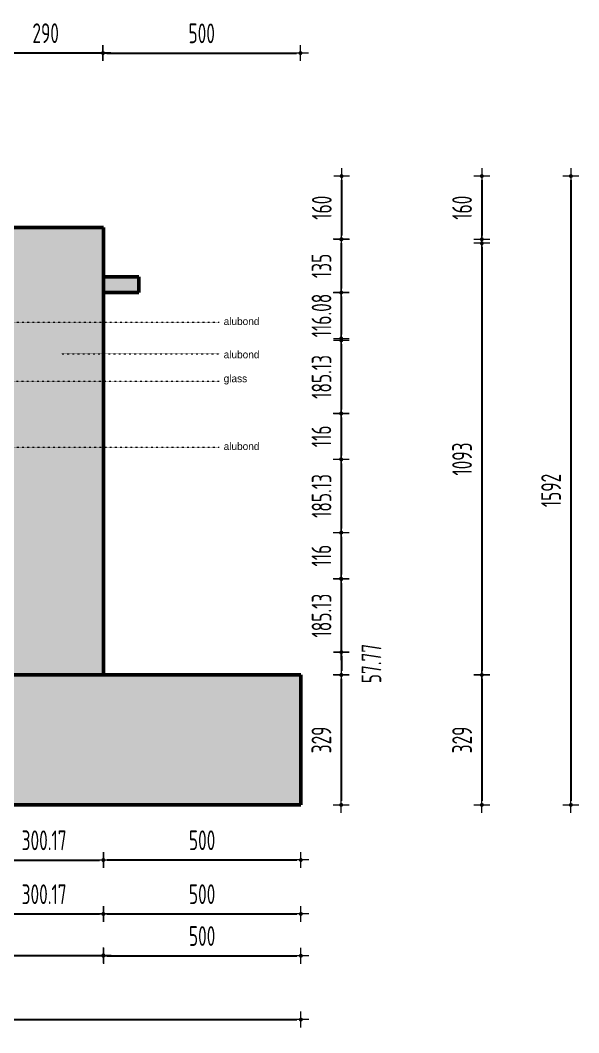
# Model space of a CAD drawing. Header units: millimetres. Extents: x -1490 to 1733, y -1239 to 1331.
# Drawn here: x 319 to 1733, y -1239 to 1324 of the extents above; entities that cross this region are included whole.
import ezdxf

# ---------------------------------------------------------------- set-up
doc = ezdxf.new("R2010")
doc.units = ezdxf.units.MM
doc.linetypes.add('DOT2', pattern=[0.125, 0, -0.125])
for name, color, linetype, lineweight in [('ALUBOND_HATCH', 8, 'Continuous', 18), ('CONTUR_FATADA', 7, 'Continuous', 50), ('COTE', 7, 'Continuous', 18), ('text', 7, 'Continuous', 18)]:
    doc.layers.add(name, color=color, linetype=linetype, lineweight=lineweight)
doc.styles.add('ISOCP', font='isocp.shx', dxfattribs={"width": 0.71})
doc.styles.add('TEKST3', font='', dxfattribs={"height": 19})
doc.styles.get('TEKST3').set_extended_font_data('CHelvPlain')
doc.dimstyles.new('ARH_5', dxfattribs={"dimscale": 5, "dimtxt": 5, "dimasz": 1, "dimexe": 0.1, "dimexo": 0, "dimgap": 0, "dimtad": 0, "dimzin": 9, "dimdsep": 46, "dimtxsty": 'ISOCP', "dimblk": 'DOT', "dimcen": 0, "dimdle": 1, "dimse1": 1, "dimse2": 1, "dimclrt": 2, "dimazin": 0, "dimtfac": 0.666667, "dimtmove": 2, "dimatfit": 3, "dimldrblk": 'DOT', "dimfxl": 1, "dimtvp": 1, "dimtolj": 1, "dimarcsym": 0})

# ---------------------------------------------------------------- blocks, each defined once
blk = doc.blocks.new('DOT')
at = {"color": 0, "linetype": 'ByBlock'}
for p, q in [((2, 0), (-1, 0)), ((0, -2), (0, 2))]:
    blk.add_line(p, q, dxfattribs=at)
at = {"color": 0, "linetype": 'ByBlock', "const_width": 0.5}
blk.add_lwpolyline([(-0.25, 0, 1), (0.25, 0, 1)], format="xyb", close=True, dxfattribs=at)
blk = doc.blocks.new('*D12')
at = {"layer": 'COTE', "color": 0, "lineweight": -2, "transparency": 16777216}
blk.add_line((1713.3, 919.4), (1713.3, -652.6), dxfattribs=at)
at = {"layer": 'Defpoints', "color": 0, "transparency": 16777216}
for p in [(1689.4, 929.4), (1689.4, -662.6), (1713.3, -662.6)]:
    blk.add_point(p, dxfattribs=at)
at = {"layer": 'COTE', "color": 0, "lineweight": -2, "transparency": 16777216, "xscale": 10, "yscale": 10, "zscale": 10}
for p, rotation in [((1713.3, 929.4), 90), ((1713.3, -662.6), 270)]:
    blk.add_blockref('DOT', p, dxfattribs=dict(at, rotation=rotation))
at = {"layer": 'COTE', "color": 30, "transparency": 16777216, "insert": (1663.2, 133.4), "char_height": 50, "attachment_point": 5, "rotation": 90, "style": 'ISOCP'}
blk.add_mtext('\\A1;1592', dxfattribs=at)
blk = doc.blocks.new('*D13')
at = {"layer": 'COTE', "color": 0, "lineweight": -2, "transparency": 16777216}
blk.add_line((-1460.3, -1206.1), (1019.7, -1206.1), dxfattribs=at)
at = {"layer": 'Defpoints', "color": 0, "transparency": 16777216}
for p in [(1029.7, -1206.1), (-1470.3, -1239.5), (1029.7, -1239.5)]:
    blk.add_point(p, dxfattribs=at)
at = {"layer": 'COTE', "color": 0, "lineweight": -2, "transparency": 16777216, "xscale": 10, "yscale": 10, "zscale": 10, "rotation": 180}
blk.add_blockref('DOT', (-1470.3, -1206.1), dxfattribs=at)
at = {"layer": 'COTE', "color": 0, "lineweight": -2, "transparency": 16777216, "xscale": 10, "yscale": 10, "zscale": 10}
blk.add_blockref('DOT', (1029.7, -1206.1), dxfattribs=at)
at = {"layer": 'COTE', "color": 30, "transparency": 16777216, "insert": (-220.3, -1156.1), "char_height": 50, "attachment_point": 5, "style": 'ISOCP'}
blk.add_mtext('\\A1;2500', dxfattribs=at)
blk = doc.blocks.new('*D14')
at = {"layer": 'COTE', "color": 0, "lineweight": -2, "transparency": 16777216}
blk.add_line((1487.9, 919.4), (1487.9, 779.4), dxfattribs=at)
at = {"layer": 'Defpoints', "color": 0, "transparency": 16777216}
for p in [(1392.9, 929.4), (1392.9, 769.4), (1487.9, 769.4)]:
    blk.add_point(p, dxfattribs=at)
at = {"layer": 'COTE', "color": 0, "lineweight": -2, "transparency": 16777216, "xscale": 10, "yscale": 10, "zscale": 10}
for p, rotation in [((1487.9, 929.4), 90), ((1487.9, 769.4), 270)]:
    blk.add_blockref('DOT', p, dxfattribs=dict(at, rotation=rotation))
at = {"layer": 'COTE', "color": 30, "transparency": 16777216, "insert": (1437.9, 849.4), "char_height": 50, "attachment_point": 5, "rotation": 90, "style": 'ISOCP'}
blk.add_mtext('\\A1;160', dxfattribs=at)
blk = doc.blocks.new('*D15')
at = {"layer": 'COTE', "color": 0, "lineweight": -2, "transparency": 16777216}
blk.add_line((1487.9, 749.4), (1487.9, -323.6), dxfattribs=at)
at = {"layer": 'Defpoints', "color": 0, "transparency": 16777216}
for p in [(1490.9, 759.4), (1487.9, -333.6), (1490.9, -333.6)]:
    blk.add_point(p, dxfattribs=at)
at = {"layer": 'COTE', "color": 0, "lineweight": -2, "transparency": 16777216, "xscale": 10, "yscale": 10, "zscale": 10}
for p, rotation in [((1487.9, 759.4), 90), ((1487.9, -333.6), 270)]:
    blk.add_blockref('DOT', p, dxfattribs=dict(at, rotation=rotation))
at = {"layer": 'COTE', "color": 30, "transparency": 16777216, "insert": (1437.9, 212.9), "char_height": 50, "attachment_point": 5, "rotation": 90, "style": 'ISOCP'}
blk.add_mtext('\\A1;1093', dxfattribs=at)
blk = doc.blocks.new('*D16')
at = {"layer": 'COTE', "color": 0, "lineweight": -2, "transparency": 16777216}
blk.add_line((1487.9, -343.6), (1487.9, -652.6), dxfattribs=at)
at = {"layer": 'Defpoints', "color": 0, "transparency": 16777216}
for p in [(1477.9, -333.6), (1477.9, -662.6), (1487.9, -662.6)]:
    blk.add_point(p, dxfattribs=at)
at = {"layer": 'COTE', "color": 0, "lineweight": -2, "transparency": 16777216, "xscale": 10, "yscale": 10, "zscale": 10}
for p, rotation in [((1487.9, -333.6), 90), ((1487.9, -662.6), 270)]:
    blk.add_blockref('DOT', p, dxfattribs=dict(at, rotation=rotation))
at = {"layer": 'COTE', "color": 30, "transparency": 16777216, "insert": (1437.9, -498.1), "char_height": 50, "attachment_point": 5, "rotation": 90, "style": 'ISOCP'}
blk.add_mtext('\\A1;329', dxfattribs=at)
blk = doc.blocks.new('*D18')
at = {"layer": 'COTE', "color": 0, "lineweight": -2, "transparency": 16777216}
blk.add_line((-960.3, -1043.6), (519.7, -1043.6), dxfattribs=at)
at = {"layer": 'Defpoints', "color": 0, "transparency": 16777216}
for p in [(529.7, -1043.6), (-970.3, -1054.2), (529.7, -1054.2)]:
    blk.add_point(p, dxfattribs=at)
at = {"layer": 'COTE', "color": 0, "lineweight": -2, "transparency": 16777216, "xscale": 10, "yscale": 10, "zscale": 10, "rotation": 180}
blk.add_blockref('DOT', (-970.3, -1043.6), dxfattribs=at)
at = {"layer": 'COTE', "color": 0, "lineweight": -2, "transparency": 16777216, "xscale": 10, "yscale": 10, "zscale": 10}
blk.add_blockref('DOT', (529.7, -1043.6), dxfattribs=at)
at = {"layer": 'COTE', "color": 30, "transparency": 16777216, "insert": (-220.3, -993.6), "char_height": 50, "attachment_point": 5, "style": 'ISOCP'}
blk.add_mtext('\\A1;1500', dxfattribs=at)
blk = doc.blocks.new('*D19')
at = {"layer": 'COTE', "color": 0, "lineweight": -2, "transparency": 16777216}
blk.add_line((539.7, -1044.6), (1019.7, -1044.6), dxfattribs=at)
at = {"layer": 'Defpoints', "color": 0, "transparency": 16777216}
for p in [(1029.7, -1044.6), (529.7, -1053.6), (1029.7, -1053.6)]:
    blk.add_point(p, dxfattribs=at)
at = {"layer": 'COTE', "color": 0, "lineweight": -2, "transparency": 16777216, "xscale": 10, "yscale": 10, "zscale": 10, "rotation": 180}
blk.add_blockref('DOT', (529.7, -1044.6), dxfattribs=at)
at = {"layer": 'COTE', "color": 0, "lineweight": -2, "transparency": 16777216, "xscale": 10, "yscale": 10, "zscale": 10}
blk.add_blockref('DOT', (1029.7, -1044.6), dxfattribs=at)
at = {"layer": 'COTE', "color": 30, "transparency": 16777216, "insert": (779.7, -994.6), "char_height": 50, "attachment_point": 5, "style": 'ISOCP'}
blk.add_mtext('\\A1;500', dxfattribs=at)
blk = doc.blocks.new('*D36')
at = {"layer": 'COTE', "color": 0, "lineweight": -2, "transparency": 16777216}
blk.add_line((239.6, -938.8), (519.7, -938.8), dxfattribs=at)
at = {"layer": 'Defpoints', "color": 0, "transparency": 16777216}
for p in [(229.6, -938.7), (529.7, -938.7), (529.7, -938.8)]:
    blk.add_point(p, dxfattribs=at)
at = {"layer": 'COTE', "color": 0, "lineweight": -2, "transparency": 16777216, "xscale": 10, "yscale": 10, "zscale": 10, "rotation": 180}
blk.add_blockref('DOT', (229.6, -938.8), dxfattribs=at)
at = {"layer": 'COTE', "color": 0, "lineweight": -2, "transparency": 16777216, "xscale": 10, "yscale": 10, "zscale": 10}
blk.add_blockref('DOT', (529.7, -938.8), dxfattribs=at)
at = {"layer": 'COTE', "color": 30, "transparency": 16777216, "insert": (379.7, -888.8), "char_height": 50, "attachment_point": 5, "style": 'ISOCP'}
blk.add_mtext('\\A1;300.17', dxfattribs=at)
blk = doc.blocks.new('*D37')
at = {"layer": 'COTE', "color": 0, "lineweight": -2, "transparency": 16777216}
blk.add_line((539.7, -938.6), (1019.7, -938.6), dxfattribs=at)
at = {"layer": 'Defpoints', "color": 0, "transparency": 16777216}
for p in [(529.7, -947.6), (1029.7, -938.6), (1029.7, -947.6)]:
    blk.add_point(p, dxfattribs=at)
at = {"layer": 'COTE', "color": 0, "lineweight": -2, "transparency": 16777216, "xscale": 10, "yscale": 10, "zscale": 10, "rotation": 180}
blk.add_blockref('DOT', (529.7, -938.6), dxfattribs=at)
at = {"layer": 'COTE', "color": 0, "lineweight": -2, "transparency": 16777216, "xscale": 10, "yscale": 10, "zscale": 10}
blk.add_blockref('DOT', (1029.7, -938.6), dxfattribs=at)
at = {"layer": 'COTE', "color": 30, "transparency": 16777216, "insert": (779.7, -888.6), "char_height": 50, "attachment_point": 5, "style": 'ISOCP'}
blk.add_mtext('\\A1;500', dxfattribs=at)
blk = doc.blocks.new('*D43')
at = {"layer": 'COTE', "color": 0, "lineweight": -2, "transparency": 16777216}
blk.add_line((239.6, -802.3), (519.7, -802.3), dxfattribs=at)
at = {"layer": 'Defpoints', "color": 0, "transparency": 16777216}
for p in [(229.6, -802.1), (529.7, -802.1), (529.7, -802.3)]:
    blk.add_point(p, dxfattribs=at)
at = {"layer": 'COTE', "color": 0, "lineweight": -2, "transparency": 16777216, "xscale": 10, "yscale": 10, "zscale": 10, "rotation": 180}
blk.add_blockref('DOT', (229.6, -802.3), dxfattribs=at)
at = {"layer": 'COTE', "color": 0, "lineweight": -2, "transparency": 16777216, "xscale": 10, "yscale": 10, "zscale": 10}
blk.add_blockref('DOT', (529.7, -802.3), dxfattribs=at)
at = {"layer": 'COTE', "color": 30, "transparency": 16777216, "insert": (379.7, -752.3), "char_height": 50, "attachment_point": 5, "style": 'ISOCP'}
blk.add_mtext('\\A1;300.17', dxfattribs=at)
blk = doc.blocks.new('*D44')
at = {"layer": 'COTE', "color": 0, "lineweight": -2, "transparency": 16777216}
blk.add_line((539.7, -802.1), (1019.7, -802.1), dxfattribs=at)
at = {"layer": 'Defpoints', "color": 0, "transparency": 16777216}
for p in [(529.7, -811.1), (1029.7, -802.1), (1029.7, -811.1)]:
    blk.add_point(p, dxfattribs=at)
at = {"layer": 'COTE', "color": 0, "lineweight": -2, "transparency": 16777216, "xscale": 10, "yscale": 10, "zscale": 10, "rotation": 180}
blk.add_blockref('DOT', (529.7, -802.1), dxfattribs=at)
at = {"layer": 'COTE', "color": 0, "lineweight": -2, "transparency": 16777216, "xscale": 10, "yscale": 10, "zscale": 10}
blk.add_blockref('DOT', (1029.7, -802.1), dxfattribs=at)
at = {"layer": 'COTE', "color": 30, "transparency": 16777216, "insert": (779.7, -752.1), "char_height": 50, "attachment_point": 5, "style": 'ISOCP'}
blk.add_mtext('\\A1;500', dxfattribs=at)
blk = doc.blocks.new('*D45')
at = {"layer": 'COTE', "color": 0, "lineweight": -2, "transparency": 16777216}
blk.add_line((1132.8, 919.4), (1132.8, 779.4), dxfattribs=at)
at = {"layer": 'Defpoints', "color": 0, "transparency": 16777216}
for p in [(1037.8, 929.4), (1037.8, 769.4), (1132.8, 769.4)]:
    blk.add_point(p, dxfattribs=at)
at = {"layer": 'COTE', "color": 0, "lineweight": -2, "transparency": 16777216, "xscale": 10, "yscale": 10, "zscale": 10}
for p, rotation in [((1132.8, 929.4), 90), ((1132.8, 769.4), 270)]:
    blk.add_blockref('DOT', p, dxfattribs=dict(at, rotation=rotation))
at = {"layer": 'COTE', "color": 30, "transparency": 16777216, "insert": (1082.8, 849.4), "char_height": 50, "attachment_point": 5, "rotation": 90, "style": 'ISOCP'}
blk.add_mtext('\\A1;160', dxfattribs=at)
blk = doc.blocks.new('*D46')
at = {"layer": 'COTE', "color": 0, "lineweight": -2, "transparency": 16777216}
blk.add_line((1131.9, 759.4), (1131.9, 644.4), dxfattribs=at)
at = {"layer": 'Defpoints', "color": 0, "transparency": 16777216}
for p in [(1132.8, 769.4), (1131.9, 634.4), (1132.8, 634.4)]:
    blk.add_point(p, dxfattribs=at)
at = {"layer": 'COTE', "color": 0, "lineweight": -2, "transparency": 16777216, "xscale": 10, "yscale": 10, "zscale": 10}
for p, rotation in [((1131.9, 769.4), 90), ((1131.9, 634.4), 270)]:
    blk.add_blockref('DOT', p, dxfattribs=dict(at, rotation=rotation))
at = {"layer": 'COTE', "color": 30, "transparency": 16777216, "insert": (1081.9, 701.9), "char_height": 50, "attachment_point": 5, "rotation": 90, "style": 'ISOCP'}
blk.add_mtext('\\A1;135', dxfattribs=at)
blk = doc.blocks.new('*D47')
at = {"layer": 'COTE', "color": 0, "lineweight": -2, "transparency": 16777216}
blk.add_line((1132, 624.5), (1132, 528.4), dxfattribs=at)
at = {"layer": 'Defpoints', "color": 0, "transparency": 16777216}
for p in [(1131.9, 634.5), (1131.9, 518.4), (1132, 518.4)]:
    blk.add_point(p, dxfattribs=at)
at = {"layer": 'COTE', "color": 0, "lineweight": -2, "transparency": 16777216, "xscale": 10, "yscale": 10, "zscale": 10}
for p, rotation in [((1132, 634.5), 90), ((1132, 518.4), 270)]:
    blk.add_blockref('DOT', p, dxfattribs=dict(at, rotation=rotation))
at = {"layer": 'COTE', "color": 30, "transparency": 16777216, "insert": (1082, 576.4), "char_height": 50, "attachment_point": 5, "rotation": 90, "style": 'ISOCP'}
blk.add_mtext('\\A1;116.08', dxfattribs=at)
blk = doc.blocks.new('*D48')
at = {"layer": 'COTE', "color": 0, "lineweight": -2, "transparency": 16777216}
blk.add_line((1132.1, 503.5), (1132.1, 338.4), dxfattribs=at)
at = {"layer": 'Defpoints', "color": 0, "transparency": 16777216}
for p in [(1132, 513.5), (1132, 328.4), (1132.1, 328.4)]:
    blk.add_point(p, dxfattribs=at)
at = {"layer": 'COTE', "color": 0, "lineweight": -2, "transparency": 16777216, "xscale": 10, "yscale": 10, "zscale": 10}
for p, rotation in [((1132.1, 513.5), 90), ((1132.1, 328.4), 270)]:
    blk.add_blockref('DOT', p, dxfattribs=dict(at, rotation=rotation))
at = {"layer": 'COTE', "color": 30, "transparency": 16777216, "insert": (1082.1, 420.9), "char_height": 50, "attachment_point": 5, "rotation": 90, "style": 'ISOCP'}
blk.add_mtext('\\A1;185.13', dxfattribs=at)
blk = doc.blocks.new('*D49')
at = {"layer": 'COTE', "color": 0, "lineweight": -2, "transparency": 16777216}
blk.add_line((1131.6, 318.4), (1131.6, 222.4), dxfattribs=at)
at = {"layer": 'Defpoints', "color": 0, "transparency": 16777216}
for p in [(1132.1, 328.4), (1131.6, 212.4), (1132.1, 212.4)]:
    blk.add_point(p, dxfattribs=at)
at = {"layer": 'COTE', "color": 0, "lineweight": -2, "transparency": 16777216, "xscale": 10, "yscale": 10, "zscale": 10}
for p, rotation in [((1131.6, 328.4), 90), ((1131.6, 212.4), 270)]:
    blk.add_blockref('DOT', p, dxfattribs=dict(at, rotation=rotation))
at = {"layer": 'COTE', "color": 30, "transparency": 16777216, "insert": (1081.6, 270.4), "char_height": 50, "attachment_point": 5, "rotation": 90, "style": 'ISOCP'}
blk.add_mtext('\\A1;116', dxfattribs=at)
blk = doc.blocks.new('*D50')
at = {"layer": 'COTE', "color": 0, "lineweight": -2, "transparency": 16777216}
blk.add_line((1132.1, 201.9), (1132.1, 36.8), dxfattribs=at)
at = {"layer": 'Defpoints', "color": 0, "transparency": 16777216}
for p in [(1132, 211.9), (1132, 26.8), (1132.1, 26.8)]:
    blk.add_point(p, dxfattribs=at)
at = {"layer": 'COTE', "color": 0, "lineweight": -2, "transparency": 16777216, "xscale": 10, "yscale": 10, "zscale": 10}
for p, rotation in [((1132.1, 211.9), 90), ((1132.1, 26.8), 270)]:
    blk.add_blockref('DOT', p, dxfattribs=dict(at, rotation=rotation))
at = {"layer": 'COTE', "color": 30, "transparency": 16777216, "insert": (1082.1, 119.4), "char_height": 50, "attachment_point": 5, "rotation": 90, "style": 'ISOCP'}
blk.add_mtext('\\A1;185.13', dxfattribs=at)
blk = doc.blocks.new('*D51')
at = {"layer": 'COTE', "color": 0, "lineweight": -2, "transparency": 16777216}
blk.add_line((1131.6, 16.4), (1131.6, -79.6), dxfattribs=at)
at = {"layer": 'Defpoints', "color": 0, "transparency": 16777216}
for p in [(1132.1, 26.4), (1131.6, -89.6), (1132.1, -89.6)]:
    blk.add_point(p, dxfattribs=at)
at = {"layer": 'COTE', "color": 0, "lineweight": -2, "transparency": 16777216, "xscale": 10, "yscale": 10, "zscale": 10}
for p, rotation in [((1131.6, 26.4), 90), ((1131.6, -89.6), 270)]:
    blk.add_blockref('DOT', p, dxfattribs=dict(at, rotation=rotation))
at = {"layer": 'COTE', "color": 30, "transparency": 16777216, "insert": (1081.6, -31.6), "char_height": 50, "attachment_point": 5, "rotation": 90, "style": 'ISOCP'}
blk.add_mtext('\\A1;116', dxfattribs=at)
blk = doc.blocks.new('*D52')
at = {"layer": 'COTE', "color": 0, "lineweight": -2, "transparency": 16777216}
blk.add_line((1132.1, -100.9), (1132.1, -266), dxfattribs=at)
at = {"layer": 'Defpoints', "color": 0, "transparency": 16777216}
for p in [(1132, -90.9), (1132, -276), (1132.1, -276)]:
    blk.add_point(p, dxfattribs=at)
at = {"layer": 'COTE', "color": 0, "lineweight": -2, "transparency": 16777216, "xscale": 10, "yscale": 10, "zscale": 10}
for p, rotation in [((1132.1, -90.9), 90), ((1132.1, -276), 270)]:
    blk.add_blockref('DOT', p, dxfattribs=dict(at, rotation=rotation))
at = {"layer": 'COTE', "color": 30, "transparency": 16777216, "insert": (1082.1, -183.4), "char_height": 50, "attachment_point": 5, "rotation": 90, "style": 'ISOCP'}
blk.add_mtext('\\A1;185.13', dxfattribs=at)
blk = doc.blocks.new('*D53')
at = {"layer": 'COTE', "color": 0, "lineweight": -2, "transparency": 16777216}
blk.add_line((1132.3, -285.9), (1132.3, -323.6), dxfattribs=at)
at = {"layer": 'Defpoints', "color": 0, "transparency": 16777216}
for p in [(1132.1, -275.9), (1132.1, -333.6), (1132.3, -333.6)]:
    blk.add_point(p, dxfattribs=at)
at = {"layer": 'COTE', "color": 0, "lineweight": -2, "transparency": 16777216, "xscale": 10, "yscale": 10, "zscale": 10}
for p, rotation in [((1132.3, -275.9), 90), ((1132.3, -333.6), 270)]:
    blk.add_blockref('DOT', p, dxfattribs=dict(at, rotation=rotation))
at = {"layer": 'COTE', "color": 30, "transparency": 16777216, "insert": (1208.3, -304.7), "char_height": 50, "attachment_point": 5, "rotation": 90, "style": 'ISOCP'}
blk.add_mtext('\\A1;57.77', dxfattribs=at)
blk = doc.blocks.new('*D54')
at = {"layer": 'COTE', "color": 0, "lineweight": -2, "transparency": 16777216}
blk.add_line((1131.8, -343.6), (1131.8, -652.6), dxfattribs=at)
at = {"layer": 'Defpoints', "color": 0, "transparency": 16777216}
for p in [(1121.8, -333.6), (1121.8, -662.6), (1131.8, -662.6)]:
    blk.add_point(p, dxfattribs=at)
at = {"layer": 'COTE', "color": 0, "lineweight": -2, "transparency": 16777216, "xscale": 10, "yscale": 10, "zscale": 10}
for p, rotation in [((1131.8, -333.6), 90), ((1131.8, -662.6), 270)]:
    blk.add_blockref('DOT', p, dxfattribs=dict(at, rotation=rotation))
at = {"layer": 'COTE', "color": 30, "transparency": 16777216, "insert": (1081.7, -498.1), "char_height": 50, "attachment_point": 5, "rotation": 90, "style": 'ISOCP'}
blk.add_mtext('\\A1;329', dxfattribs=at)
blk = doc.blocks.new('*D62')
at = {"layer": 'COTE', "color": 0, "lineweight": -2, "transparency": 16777216}
blk.add_line((248.6, 1241.1), (518.6, 1241.1), dxfattribs=at)
at = {"layer": 'Defpoints', "color": 0, "transparency": 16777216}
for p in [(238.6, 1242.7), (528.6, 1242.7), (528.6, 1241.1)]:
    blk.add_point(p, dxfattribs=at)
at = {"layer": 'COTE', "color": 0, "lineweight": -2, "transparency": 16777216, "xscale": 10, "yscale": 10, "zscale": 10, "rotation": 180}
blk.add_blockref('DOT', (238.6, 1241.1), dxfattribs=at)
at = {"layer": 'COTE', "color": 0, "lineweight": -2, "transparency": 16777216, "xscale": 10, "yscale": 10, "zscale": 10}
blk.add_blockref('DOT', (528.6, 1241.1), dxfattribs=at)
at = {"layer": 'COTE', "color": 30, "transparency": 16777216, "insert": (383.6, 1291.2), "char_height": 50, "attachment_point": 5, "style": 'ISOCP'}
blk.add_mtext('\\A1;290', dxfattribs=at)
blk = doc.blocks.new('*D63')
at = {"layer": 'COTE', "color": 0, "lineweight": -2, "transparency": 16777216}
blk.add_line((538.7, 1240.8), (1018.7, 1240.8), dxfattribs=at)
at = {"layer": 'Defpoints', "color": 0, "transparency": 16777216}
for p in [(1028.7, 1240.8), (528.7, 1172.9), (1028.7, 1172.9)]:
    blk.add_point(p, dxfattribs=at)
at = {"layer": 'COTE', "color": 0, "lineweight": -2, "transparency": 16777216, "xscale": 10, "yscale": 10, "zscale": 10, "rotation": 180}
blk.add_blockref('DOT', (528.7, 1240.8), dxfattribs=at)
at = {"layer": 'COTE', "color": 0, "lineweight": -2, "transparency": 16777216, "xscale": 10, "yscale": 10, "zscale": 10}
blk.add_blockref('DOT', (1028.7, 1240.8), dxfattribs=at)
at = {"layer": 'COTE', "color": 30, "transparency": 16777216, "insert": (778.7, 1290.8), "char_height": 50, "attachment_point": 5, "style": 'ISOCP'}
blk.add_mtext('\\A1;500', dxfattribs=at)

msp = doc.modelspace()

# ---------------------------------------------------------------- hatches: boundary and pattern name
at = {"layer": 'ALUBOND_HATCH'}
h = msp.add_hatch(color=256, dxfattribs=at)
h.dxf.hatch_style = 1
h.paths.add_polyline_path([(529.746, 799.372), (229.746, 799.372), (229.746, 559.882), (529.746, 559.882)])
h.paths.add_polyline_path([(529.746, 559.882), (229.746, 559.882), (229.746, 410.156), (529.746, 410.156)])
h.paths.add_polyline_path([(529.746, 410.156), (229.746, 410.156), (229.746, 243.465), (529.746, 243.465)])
h.paths.add_polyline_path([(529.746, 243.465), (229.746, 243.465), (229.746, -333.628), (529.746, -333.628)])
h.paths.add_polyline_path([(229.746, 634.372), (-70.254, 634.372), (-70.254, 518.372), (229.746, 518.372), (229.746, 559.882)])
h.paths.add_polyline_path([(-70.254, 634.372), (-370.254, 634.372), (-370.254, 518.372), (-70.254, 518.372)])
h.paths.add_polyline_path([(-370.254, 634.372), (-670.254, 634.372), (-670.254, 518.372), (-370.254, 518.372)])
h.paths.add_polyline_path([(-370.254, 328.372), (-670.254, 328.372), (-670.254, 212.372), (-370.254, 212.372)])
h.paths.add_polyline_path([(-70.254, 328.372), (-370.254, 328.372), (-370.254, 212.372), (-70.254, 212.372)])
h.paths.add_polyline_path([(229.746, 328.372), (-70.254, 328.372), (-70.254, 212.372), (229.746, 212.372), (229.746, 243.465)])
h.paths.add_polyline_path([(229.746, 22.372), (-70.254, 22.372), (-70.254, -93.628), (229.746, -93.628)])
h.paths.add_polyline_path([(-70.254, 22.372), (-370.254, 22.372), (-370.254, -93.628), (-70.254, -93.628)])
h.paths.add_polyline_path([(-370.254, 22.372), (-670.254, 22.372), (-670.254, -93.628), (-370.254, -93.628)])
h.paths.add_polyline_path([(-670.254, 799.372), (-970.254, 799.372), (-970.254, -333.628), (-670.254, -333.628)])
h.paths.add_polyline_path([(619.746, 674.372), (529.746, 674.372), (529.746, 634.372), (619.746, 634.372)])
h.paths.add_polyline_path([(-970.254, 674.372), (-1060.254, 674.372), (-1060.254, 634.372), (-970.254, 634.372)])
h.paths.add_polyline_path([(1029.746, -333.628), (-1470.254, -333.628), (-1470.254, -662.628), (1029.746, -662.628)])

# ---------------------------------------------------------------- linework, layer by layer
at = {"layer": 'CONTUR_FATADA'}
for p, q in [((229.746, 799.372), (529.746, 799.372)), ((529.746, -333.628), (529.746, 799.372)), ((529.746, 674.372), (619.746, 674.372)), ((619.746, 634.372), (619.746, 674.372)), ((529.746, 634.372), (619.746, 634.372)), ((-1470.254, -333.628), (1029.746, -333.628)), ((1029.746, -662.628), (1029.746, -333.628)), ((-1470.254, -662.628), (1029.746, -662.628))]:
    msp.add_line(p, q, dxfattribs=at)
at = {"layer": 'text', "linetype": 'DOT2', "ltscale": 1.5}
for p, q in [((87.568, 559.882), (822.512, 559.882)), ((423.726, 479.095), (822.512, 479.095)), ((79.55, 410.156), (822.512, 410.156)), ((87.568, 243.465), (822.512, 243.465))]:
    msp.add_line(p, q, dxfattribs=at)

# ---------------------------------------------------------------- texts
at = {"layer": 'text', "char_height": 19, "attachment_point": 7, "style": 'TEKST3'}
for s, insert in [('alubond', (834.335, 552.004)), ('alubond', (834.335, 467.85)), ('glass', (834.335, 401.702)), ('alubond', (834.335, 235.586))]:
    msp.add_mtext(s, dxfattribs=dict(at, insert=insert))

# ---------------------------------------------------------------- dimensions: what is measured, and where the dimension line sits
at = {"layer": 'COTE'}
for base, p1, p2, picture, middle in [((528.621, 1241.142), (238.621, 1242.705), (528.621, 1242.705), '*D62', (383.621, 1291.152)), ((1028.72, 1240.849), (528.72, 1172.945), (1028.72, 1172.945), '*D63', (778.72, 1290.849)), ((529.746, -802.283), (229.574, -802.146), (529.746, -802.146), '*D43', (379.66, -752.283)), ((1029.746, -802.078), (529.746, -811.051), (1029.746, -811.051), '*D44', (779.746, -752.078)), ((529.746, -938.817), (229.574, -938.68), (529.746, -938.68), '*D36', (379.66, -888.817)), ((1029.746, -938.612), (529.746, -947.585), (1029.746, -947.585), '*D37', (779.746, -888.612)), ((529.746, -1043.596), (-970.254, -1054.189), (529.746, -1054.189), '*D18', (-220.254, -993.596)), ((1029.746, -1044.622), (529.746, -1053.596), (1029.746, -1053.596), '*D19', (779.746, -994.622))]:
    dim = msp.add_linear_dim(base=base, p1=p1, p2=p2, dimstyle='ARH_5', override={"dimscale": 10, "dimclrt": 30}, dxfattribs=at)
    dim.commit()
    dim.dimension.update_dxf_attribs({"geometry": picture, "text_midpoint": middle})
for base, p1, p2, picture, middle in [((1132.76, 769.372), (1037.792, 929.372), (1037.792, 769.372), '*D45', (1082.76, 849.372)), ((1487.873, 769.372), (1392.905, 929.372), (1392.905, 769.372), '*D14', (1437.873, 849.372)), ((1131.877, 634.372), (1132.76, 769.372), (1132.76, 634.372), '*D46', (1081.877, 701.872)), ((1487.879, -333.628), (1490.942, 759.372), (1490.942, -333.628), '*D15', (1437.879, 212.872)), ((1131.9697, 518.3719), (1131.8769, 634.4567), (1131.8769, 518.3719), '*D47', (1081.9697, 576.4143)), ((1132.137, 328.372), (1131.97, 513.502), (1131.97, 328.372), '*D48', (1082.137, 420.937)), ((1131.646, 212.372), (1132.137, 328.372), (1132.137, 212.372), '*D49', (1081.646, 270.372)), ((1132.137, 26.794), (1131.97, 211.924), (1131.97, 26.794), '*D50', (1082.137, 119.359)), ((1131.646, -89.574), (1132.137, 26.426), (1132.137, -89.574), '*D51', (1081.646, -31.574)), ((1132.137, -275.987), (1131.97, -90.857), (1131.97, -275.987), '*D52', (1082.137, -183.422)), ((1132.307, -333.628), (1132.137, -275.854), (1132.137, -333.628), '*D53', (1208.307, -304.741)), ((1131.75, -662.628), (1121.75, -333.628), (1121.75, -662.628), '*D54', (1081.741, -498.128)), ((1487.879, -662.628), (1477.879, -333.628), (1477.879, -662.628), '*D16', (1437.869, -498.128))]:
    dim = msp.add_linear_dim(base=base, p1=p1, p2=p2, angle=90, dimstyle='ARH_5', override={"dimscale": 10, "dimclrt": 30}, dxfattribs=at)
    dim.commit()
    dim.dimension.update_dxf_attribs({"geometry": picture, "text_midpoint": middle})
for p1, p2, distance, picture, middle in [((1689.387, 929.372), (1689.387, -662.628), 23.871, '*D12', (1663.225, 133.372)), ((-1470.254, -1239.486), (1029.746, -1239.486), 33.392, '*D13', (-220.254, -1156.084))]:
    dim = msp.add_aligned_dim(p1=p1, p2=p2, distance=distance, dimstyle='ARH_5', override={"dimscale": 10, "dimclrt": 30}, dxfattribs=at)
    dim.commit()
    dim.dimension.update_dxf_attribs({"geometry": picture, "text_midpoint": middle})

doc.saveas('drawing.dxf')
